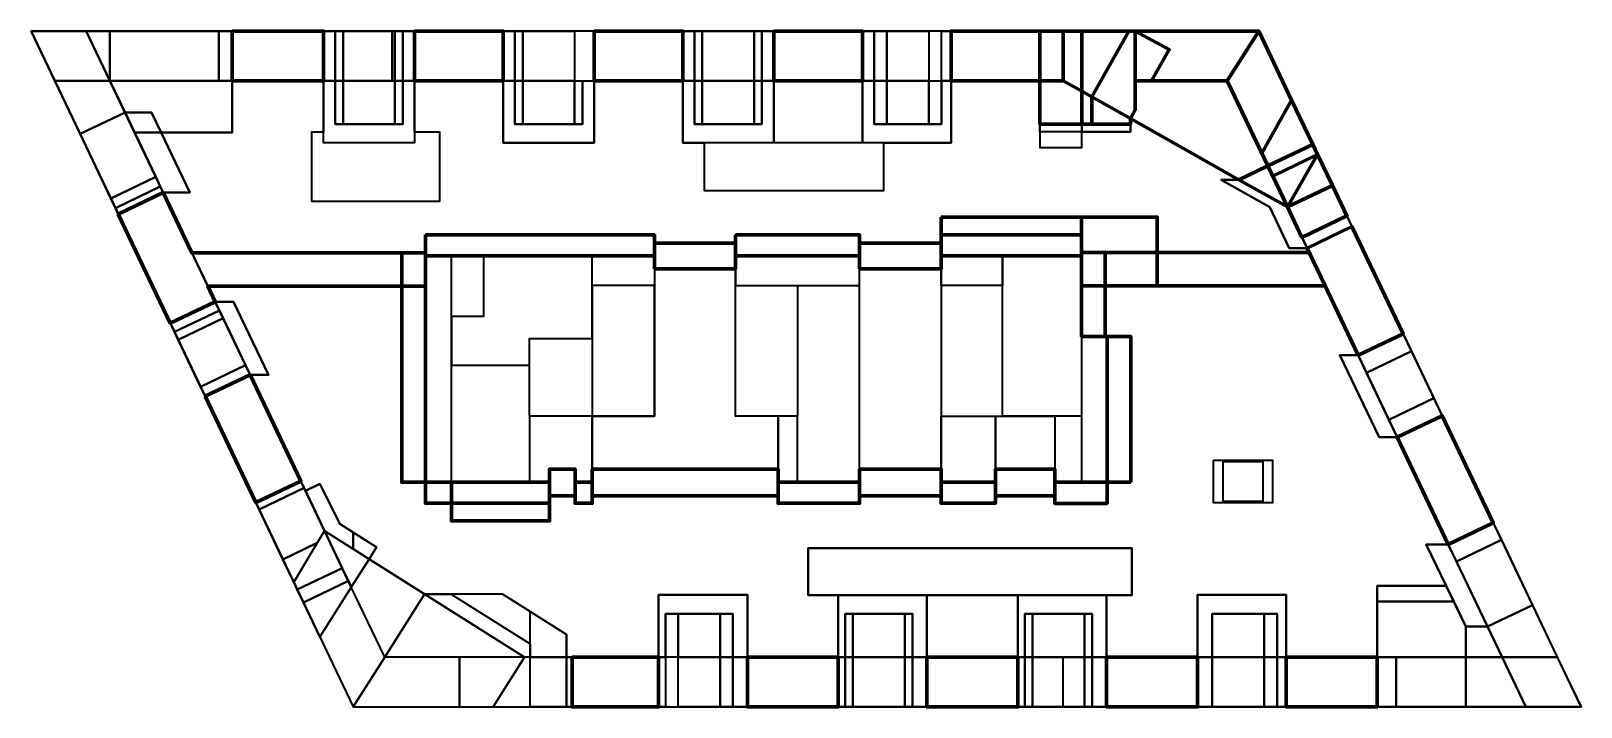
# Model space of a CAD drawing. Header units: millimetres. Extents: x -14533 to 55360, y 0 to 30471.
import ezdxf

# ---------------------------------------------------------------- set-up
doc = ezdxf.new("R2010")
doc.units = ezdxf.units.MM
for name, color, linetype, lineweight in [('Concrete', 90, 'Continuous', 35), ('XT0 YT0 XB10.05 YB10.05 TAngle119 5.65 TAngle29 5.65 TAngle145 5.65', 71, 'Continuous', 80), ('XT0 YT0 XB10.05 YB10.05 TAngle145 24.54+5.65 TAngle55 24.54+5.65 BAngle45 15.39', 71, 'Continuous', 80), ('XT0 YT0 XB10.05 YB5.65+10.05 MidY5.65 TAngle145 24.54+5.65 TAngle55 5.65', 71, 'Continuous', 80), ('XT0 YT0 XB10.05 YB5.65+10.05 MidY5.65 TAngle55 24.54+5.65 TAngle145 5.65', 71, 'Continuous', 80), ('XT24.54+5.65 YT10.05 XB24.54+10.05 YB5.65+10.05 MidY5.65', 85, 'Continuous', 35), ('XT24.54+5.65 YT15.71+5.65 XB15.39+10.05 YB10.05', 85, 'Continuous', 35), ('XT24.54+5.65 YT15.71+5.65 XB15.39+5.65 YB 5.65', 95, 'Continuous', 35), ('XT24.54+5.65 YT24.54+5.65 XB10.05 YB15.39+10.05', 210, 'Continuous', 35), ('XT24.54+5.65 YT24.54+5.65 XB15.39+10.05 YB15.39+10.05 Y_rotate', 174, 'Continuous', 35), ('XT24.54+5.65 YT24.54+5.65 XB15.39+10.05 YB5.65+10.05 MidY5.65', 6, 'Continuous', 35), ('XT24.54+5.65 YT24.54+5.65 XB24.54+10.05 YB10.05 MidY5.65', 210, 'Continuous', 35), ('XT24.54+5.65 YT24.54+5.65 XB24.54+10.05 YB5.65+10.05 MidY5.65', 40, 'Continuous', 80), ('XT24.54+5.65 YT24.54+5.65 XB24.54+5.65 YB5.65+5.65', 40, 'Continuous', 80), ('XT24.54+5.65 YT24.54+5.65 XB24.54+5.65 YT5.65', 40, 'Continuous', 80), ('XT24.54+5.65 YT24.54+5.65 XB5.65+10.05 YB15.39+10.05 MidX5.65', 6, 'Continuous', 35), ('XT24.54+5.65 YT24.54+5.65 XB5.65+10.05 YB15.39+10.05 MidY5.65', 71, 'Continuous', 80), ('XT24.54+5.65 YT24.54+5.65 XB5.65+5.65 YB5.65+5.65', 130, 'Continuous', 35), ('XT24.54+5.65 YT5.65 XB10.05 YB5.65+10.05 MidY5.65 BAngle122 24.54 TAngle32 24.54', 210, 'Continuous', 35), ('XT24.54+5.65 YT5.65 XB15.39+10.05 YB10.05', 64, 'Continuous', 35), ('XT24.54+5.65 YT5.65 XB5.65+10.05 YB10.05 MidX5.65', 130, 'Continuous', 35), ('XT24.54+5.65 YT5.65 XB5.65+10.05 YB15.39+10.05 MidX5.65', 113, 'Continuous', 35), ('XT24.54+5.65 YT5.65 XB5.65+5.65 YB5.65', 113, 'Continuous', 35), ('XT25.54+5.65 YT24.54+5.65 XB24.54+10.05 YB5.65+10.05 MidY5.65', 210, 'Continuous', 35), ('XT40.21+5.65 YT15.71+5.65 XB15.39+10.05 YB10.05', 85, 'Continuous', 35), ('XT40.21+5.65 YT15.71+5.65 XB15.39+5.65 YB 5.65', 95, 'Continuous', 35), ('XT5.45 YT5.65 XB10.05 YB10.05 TAngle29 24.54', 40, 'Continuous', 80), ('XT5.65 YT15.71+5.65 XB10.05 YB10.05', 95, 'Continuous', 35), ('XT5.65 YT15.71+5.65 XB15.39+10.05 YB10.05', 75, 'Continuous', 35), ('XT5.65 YT15.71+5.65 XB15.39+5.65 YB5.65', 125, 'Continuous', 35), ('XT5.65 YT15.71+5.65 XB5.65 YB5.65', 85, 'Continuous', 35), ('XT5.65 YT24.54 XB10.05 YB15.39+10.05', 124, 'Continuous', 35), ('XT5.65 YT24.54 XB5.65 YB5.65+5.65', 154, 'Continuous', 35), ('XT5.65 YT24.54+5.65 XB10.05 YB15.39+10.05', 130, 'Continuous', 35), ('XT5.65 YT24.54+5.65 XB10.05 YB5.65+10.05 MidY5.65', 130, 'Continuous', 35), ('XT5.65 YT24.54+5.65 XB5.65 YB5.65', 210, 'Continuous', 35), ('XT5.65 YT24.54+5.65 XB5.65 YB5.65+5.65', 210, 'Continuous', 35), ('XT5.65 YT24.54+5.65 XB5.65+5.65 YB5.65', 210, 'Continuous', 35), ('XT5.65 YT5.65 XB10.05 YB10.05', 160, 'Continuous', 70), ('XT5.65 YT5.65 XB10.05 YB10.05 MIdY5.65', 210, 'Continuous', 35), ('XT5.65 YT5.65 XB10.05 YB10.05 MidY5.65 TAngle29 24.54 TAngle119 24.54 BAngle29 24.54', 40, 'Continuous', 80), ('XT5.65 YT5.65 XB10.05 YB10.05 TAngle122 24.54', 210, 'Continuous', 35), ('XT5.65 YT5.65 XB10.05 YB10.05 TAngle148 24.54', 210, 'Continuous', 35), ('XT5.65 YT5.65 XB10.05 YB10.05 TAngle29 24.54 TAngle119 24.54 BAngle29 24.54', 40, 'Continuous', 80), ('XT5.65 YT5.65 XB10.05 YB10.05+5.65', 210, 'Continuous', 35), ('XT5.65 YT5.65 XB10.05 YB10.05+5.65 MidY5.65 TAngle55 24.54 TAngle145', 71, 'Continuous', 80), ('XT5.65 YT5.65 XB10.05 YB5.65+10.05 MidY5.65 TAngle122 24.54', 210, 'Continuous', 35), ('XT5.65 YT5.65 XB10.05 YB5.65+10.05 MidY5.65 TAngle148 24.54', 210, 'Continuous', 35), ('XT5.65 YT5.65 XB10.05 YB5.65+10.05 MidY5.65 TAngle148 24.54 BAngle148 15.39', 210, 'Continuous', 35), ('XT5.65 YT5.65 XB10.05 YB5.65+10.05 MidY5.65 TAngle148 24.54 BAngle148 15.39 TAngle58 24.54', 210, 'Continuous', 35), ('XT5.65 YT5.65 XB10.05 YB5.65+10.05 MidY5.65 TAngle29 24.54', 40, 'Continuous', 80), ('XT5.65 YT5.65 XB10.05 YB5.65+10.05 MidY5.65 TAngle29 24.54 TAngle119 24.54 BAngle29 24.54', 40, 'Continuous', 80), ('XT5.65 YT5.65 XB10.05 YB5.65+10.05 MidY5.65 TAngle32 24.54 TAngle122 25.54', 210, 'Continuous', 35), ('XT5.65 YT5.65 XB10.05 YB5.65+10.05 MidY5.65 TAngle55 24.54 TAngle145 24.54 BAngle145 15.39', 71, 'Continuous', 80), ('XT5.65 YT5.65 XB5.65 YB5.65', 150, 'Continuous', 35), ('XT5.65 YT5.65 XB5.65 YB5.65+5.65', 130, 'Continuous', 35), ('XT5.65 YT5.65 XB5.65+5.65 YB5.65', 130, 'Continuous', 35), ('XT5.65 YT5.65+5.65 XB5.65 YB5.65+5.65', 71, 'Continuous', 80), ('XT5.65 YT5.65+5.65+7.54 XB5.65 YB5.65', 71, 'Continuous', 80), ('XT5.65 YT5.65+7.54 XB5.65 YB5.65', 71, 'Continuous', 80), ('XT5.65 YT7.53+5.65 XB10.05 YB10.05', 71, 'Continuous', 80), ('XT5.65 YT7.53+5.65 XB5.65 YB5.65', 71, 'Continuous', 80), ('XT5.65+5.65 YT5.65 XB10.05 YB10.05 MidX5.65', 71, 'Continuous', 80), ('XT5.65+5.65 YT5.65 XB5.65+5.65 YB5.65', 71, 'Continuous', 80), ('XT5.65+5.65 YT7.53+5.65 XB10.05 YB10.05 MidX5.65', 71, 'Continuous', 80), ('XY15.71+5.65 YT10.05+5.65 XB5.65 YB5.65', 113, 'Continuous', 35)]:
    doc.layers.add(name, color=color, linetype=linetype, lineweight=lineweight)

msp = doc.modelspace()

# ---------------------------------------------------------------- linework, layer by layer
at = {"layer": 'Concrete'}
for points in [[(55360, 0), (40826, 30470), (-14533, 30470), (0, 0)], [(-6680, 14006), (-4654, 14972), (-10975, 28225), (1757, 28225), (1757, 30470), (-14533, 30470)], [(1757, 28225), (32017, 28225), (32017, 30470), (1757, 30470)], [(-6559, 18965), (3252, 18965), (3252, 20465), (-7274, 20465)], [(3252, 10130), (4427, 10130), (4427, 20340), (3252, 20340)], [(4427, 20340), (5872, 20340), (5872, 17605), (4427, 17605)], [(13577, 19005), (10777, 19005), (10777, 20340), (13577, 20340)], [(17227, 19005), (22828, 19005), (22828, 20340), (17227, 20340)], [(29277, 19005), (26502, 19005), (26502, 20340), (29277, 20340)], [(32838, 13105), (29277, 13105), (29277, 20340), (32838, 20340)], [(10777, 13105), (13577, 13105), (13577, 19005), (10777, 19005)], [(17227, 19005), (20027, 19005), (20027, 13105), (17227, 13105)], [(7952, 16615), (10777, 16615), (10777, 13105), (7952, 13105)], [(32838, 10130), (33988, 10130), (33988, 16701), (32838, 16701)], [(32017, 0), (32017, 2245), (7717, 2245), (-1297, 7934), (-4654, 14972), (-6680, 14006), (0, 0)], [(20027, 13105), (19152, 13105), (19152, 10130), (20027, 10130)], [(28952, 10130), (26502, 10130), (26502, 13105), (28952, 13105)], [(39218, 11060), (41018, 11060), (41018, 9260), (39218, 9260)]]:
    msp.add_lwpolyline(points, close=True, dxfattribs=at)
at = {"layer": 'XT0 YT0 XB10.05 YB10.05 TAngle119 5.65 TAngle29 5.65 TAngle145 5.65'}
msp.add_lwpolyline([(35039, 26524), (35258, 26913), (35258, 28225), (39408, 28225), (41238, 24388), (39938, 23768)], close=True, dxfattribs=at)
at = {"layer": 'XT0 YT0 XB10.05 YB10.05 TAngle145 24.54+5.65 TAngle55 24.54+5.65 BAngle45 15.39'}
msp.add_lwpolyline([(42122, 22539), (43484, 24898), (44149, 23504)], close=True, dxfattribs=at)
at = {"layer": 'XT0 YT0 XB10.05 YB5.65+10.05 MidY5.65 TAngle145 24.54+5.65 TAngle55 5.65'}
for points in [[(40964, 24964), (39408, 28225), (40826, 30470), (42312, 27356)], [(41239, 24388), (40964, 24964), (42312, 27356), (43266, 25355)]]:
    msp.add_lwpolyline(points, close=True, dxfattribs=at)
at = {"layer": 'XT0 YT0 XB10.05 YB5.65+10.05 MidY5.65 TAngle55 24.54+5.65 TAngle145 5.65'}
msp.add_lwpolyline([(39938, 23768), (41238, 24388), (42122, 22539)], close=True, dxfattribs=at)
at = {"layer": 'XT24.54+5.65 YT10.05 XB24.54+10.05 YB5.65+10.05 MidY5.65'}
msp.add_lwpolyline([(9614, 2245), (9868, 2245), (9868, 0), (9614, 0)], close=True, dxfattribs=at)
at = {"layer": 'XT24.54+5.65 YT15.71+5.65 XB15.39+10.05 YB10.05'}
for points in [[(1878, 28225), (-462, 28225), (-462, 30470), (1878, 30470)], [(9978, 28225), (7638, 28225), (7638, 30470), (9978, 30470)], [(18078, 28225), (15738, 28225), (15738, 30470), (18078, 30470)], [(22528, 2245), (24868, 2245), (24868, 0), (22528, 0)], [(30628, 2245), (32968, 2245), (32968, 0), (30628, 0)], [(38728, 2245), (41068, 2245), (41068, 0), (38728, 0)]]:
    msp.add_lwpolyline(points, close=True, dxfattribs=at)
at = {"layer": 'XT24.54+5.65 YT15.71+5.65 XB15.39+5.65 YB 5.65'}
for points in [[(1878, 26277), (-462, 26277), (-462, 28225), (1878, 28225)], [(9978, 26277), (7638, 26277), (7638, 28225), (9978, 28225)], [(18078, 26277), (15738, 26277), (15738, 28225), (18078, 28225)], [(22528, 4194), (24868, 4194), (24868, 2245), (22528, 2245)], [(30628, 4194), (32968, 4194), (32968, 2245), (30628, 2245)], [(38728, 4194), (41068, 4194), (41068, 2245), (38728, 2245)]]:
    msp.add_lwpolyline(points, close=True, dxfattribs=at)
at = {"layer": 'XT24.54+5.65 YT24.54+5.65 XB10.05 YB15.39+10.05'}
msp.add_lwpolyline([(-3174, 6655), (-1622, 7395), (-2687, 5633)], close=True, dxfattribs=at)
at = {"layer": 'XT24.54+5.65 YT24.54+5.65 XB15.39+10.05 YB15.39+10.05 Y_rotate'}
for points in [[(-14533, 30470), (-12046, 30470), (-10975, 28225), (-13463, 28225)], [(51802, 2244), (54289, 2245), (55360, 0), (52873, 0)]]:
    msp.add_lwpolyline(points, close=True, dxfattribs=at)
at = {"layer": 'XT24.54+5.65 YT24.54+5.65 XB15.39+10.05 YB5.65+10.05 MidY5.65'}
for points in [[(-10975, 30470), (-6062, 30470), (-6062, 28225), (-10975, 28225)], [(47019, 2244), (50168, 2244), (50168, 0), (47019, 0)]]:
    msp.add_lwpolyline(points, close=True, dxfattribs=at)
at = {"layer": 'XT24.54+5.65 YT24.54+5.65 XB24.54+10.05 YB10.05 MidY5.65'}
msp.add_lwpolyline([(7972, 2245), (7717, 2245), (6302, 0), (7972, 0)], close=True, dxfattribs=at)
at = {"layer": 'XT24.54+5.65 YT24.54+5.65 XB24.54+10.05 YB5.65+10.05 MidY5.65'}
msp.add_lwpolyline([(30957, 30469), (32017, 30471), (32017, 28225), (30957, 28225)], close=True, dxfattribs=at)
at = {"layer": 'XT24.54+5.65 YT24.54+5.65 XB24.54+5.65 YB5.65+5.65'}
for points in [[(30957, 26275), (30957, 28225), (32017, 28225), (32855, 27754), (32855, 26275)], [(33296, 26275), (33296, 27505), (35039, 26524), (35039, 26275)]]:
    msp.add_lwpolyline(points, close=True, dxfattribs=at)
at = {"layer": 'XT24.54+5.65 YT24.54+5.65 XB24.54+5.65 YT5.65'}
msp.add_lwpolyline([(32855, 27754), (33296, 27505), (33296, 26275), (32855, 26275)], close=True, dxfattribs=at)
at = {"layer": 'XT24.54+5.65 YT24.54+5.65 XB5.65+10.05 YB15.39+10.05 MidX5.65'}
for points in [[(-12321, 25831), (-10294, 26797), (-8908, 23891), (-10934, 22924)], [(-7897, 16557), (-5871, 17524), (-4859, 15403), (-6886, 14436)], [(45685, 15069), (47711, 16036), (48723, 13915), (46697, 12948)], [(-3174, 6655), (-4249, 8908), (-2223, 9874), (-1297, 7934), (-1622, 7395)], [(49742, 6563), (51769, 7529), (53168, 4595), (51142, 3629)]]:
    msp.add_lwpolyline(points, close=True, dxfattribs=at)
at = {"layer": 'XT24.54+5.65 YT24.54+5.65 XB5.65+10.05 YB15.39+10.05 MidY5.65'}
msp.add_lwpolyline([(42122, 22539), (44149, 23504), (44801, 22136), (42776, 21169)], close=True, dxfattribs=at)
at = {"layer": 'XT24.54+5.65 YT24.54+5.65 XB5.65+5.65 YB5.65+5.65'}
msp.add_lwpolyline([(-10294, 26797), (-9094, 26797), (-8666, 25900), (-9866, 25900)], close=True, dxfattribs=at)
at = {"layer": 'XT24.54+5.65 YT5.65 XB10.05 YB5.65+10.05 MidY5.65 BAngle122 24.54 TAngle32 24.54'}
msp.add_lwpolyline([(7717, 2245), (4793, 2245), (4793, 0), (6302, 0)], close=True, dxfattribs=at)
at = {"layer": 'XT24.54+5.65 YT5.65 XB15.39+10.05 YB10.05'}
for points in [[(-12046, 30470), (-10975, 30470), (-10975, 28225)], [(50168, 2245), (51802, 2245), (52873, 0), (50168, 0)]]:
    msp.add_lwpolyline(points, close=True, dxfattribs=at)
at = {"layer": 'XT24.54+5.65 YT5.65 XB5.65+10.05 YB10.05 MidX5.65'}
for points in [[(-10728, 22492), (-8702, 23458), (-8572, 23186), (-10599, 22220)], [(42776, 21169), (44801, 22136), (45031, 21654), (43006, 20688)], [(-8253, 17302), (-6226, 18269), (-6041, 17880), (-8068, 16914)]]:
    msp.add_lwpolyline(points, close=True, dxfattribs=at)
at = {"layer": 'XT24.54+5.65 YT5.65 XB5.65+10.05 YB15.39+10.05 MidX5.65'}
for points in [[(-10934, 22924), (-8908, 23891), (-8702, 23458), (-10728, 22491)], [(-8068, 16914), (-6041, 17880), (-5871, 17524), (-7897, 16557)], [(45308, 15859), (47335, 16825), (47711, 16036), (45685, 15069)], [(-6886, 14436), (-4859, 15403), (-4654, 14972), (-6680, 14006)], [(46697, 12948), (48723, 13915), (49100, 13125), (47073, 12158)], [(49377, 7329), (51403, 8296), (51769, 7529), (49742, 6563)]]:
    msp.add_lwpolyline(points, close=True, dxfattribs=at)
at = {"layer": 'XT24.54+5.65 YT5.65 XB5.65+5.65 YB5.65'}
for points in [[(-9866, 25900), (-8666, 25900), (-7372, 23186), (-8572, 23186)], [(39138, 23768), (39938, 23768), (42122, 22539), (43006, 20688), (42205, 20688), (41323, 22538)], [(-6226, 18269), (-5401, 18269), (-3829, 14973), (-4654, 14972)], [(44489, 15859), (45308, 15859), (47073, 12158), (46254, 12158)], [(48372, 7329), (49377, 7329), (51142, 3629), (50168, 3629)]]:
    msp.add_lwpolyline(points, close=True, dxfattribs=at)
at = {"layer": 'XT25.54+5.65 YT24.54+5.65 XB24.54+10.05 YB5.65+10.05 MidY5.65'}
msp.add_lwpolyline([(7972, 2245), (9614, 2245), (9614, 0), (7972, 0)], close=True, dxfattribs=at)
at = {"layer": 'XT40.21+5.65 YT15.71+5.65 XB15.39+10.05 YB10.05'}
for points in [[(25958, 28225), (24058, 28225), (24058, 30469), (25958, 30469)], [(14648, 2245), (16550, 2245), (16550, 0), (14648, 0)]]:
    msp.add_lwpolyline(points, close=True, dxfattribs=at)
at = {"layer": 'XT40.21+5.65 YT15.71+5.65 XB15.39+5.65 YB 5.65'}
for points in [[(25957, 26276), (24058, 26276), (24058, 28225), (25957, 28225)], [(14655, 4194), (16550, 4194), (16550, 2245), (14655, 2245)]]:
    msp.add_lwpolyline(points, close=True, dxfattribs=at)
at = {"layer": 'XT5.45 YT5.65 XB10.05 YB10.05 TAngle29 24.54'}
msp.add_lwpolyline([(35996, 28225), (36790, 29636), (35257, 30470), (40826, 30470), (39408, 28225)], close=True, dxfattribs=at)
at = {"layer": 'XT5.65 YT15.71+5.65 XB10.05 YB10.05'}
for points in [[(-812, 28225), (-1342, 28225), (-1342, 30470), (-812, 30470)], [(2758, 28225), (2228, 28225), (2228, 30470), (2758, 30470)], [(7288, 28225), (6758, 28225), (6758, 30470), (7288, 30470)], [(15388, 28225), (14858, 28225), (14858, 30470), (15388, 30470)], [(18958, 28225), (18428, 28225), (18428, 30470), (18958, 30470)], [(23488, 28225), (22958, 28225), (22958, 30470), (23488, 30470)], [(26958, 28225), (26528, 28225), (26528, 30470), (26958, 30470)], [(13768, 2245), (14080, 2245), (14080, 1), (13768, 1)], [(17120, 2245), (17768, 2245), (17768, 0), (17120, 0)], [(21868, 2245), (22180, 2245), (22180, 0), (21868, 0)], [(25220, 2245), (25868, 2245), (25868, 0), (25220, 0)], [(29968, 2245), (30280, 2245), (30280, 0), (29968, 0)], [(33320, 2245), (33968, 2245), (33968, 0), (33320, 0)], [(38068, 2245), (38728, 2245), (38728, 0), (38068, 0)], [(41659, 2245), (42068, 2245), (42068, 0), (41659, 0)]]:
    msp.add_lwpolyline(points, close=True, dxfattribs=at)
at = {"layer": 'XT5.65 YT15.71+5.65 XB15.39+10.05 YB10.05'}
for points in [[(-462, 28225), (-812, 28225), (-812, 30470), (-462, 30470)], [(2228, 28225), (1878, 28225), (1878, 30470), (2228, 30470)], [(7638, 28225), (7288, 28225), (7288, 30470), (7638, 30470)], [(15738, 28225), (15388, 28225), (15388, 30470), (15738, 30470)], [(18428, 28225), (18078, 28225), (18078, 30470), (18428, 30470)], [(24058, 28225), (23488, 28225), (23488, 30469), (24058, 30469)], [(25958, 28225), (26528, 28225), (26528, 30470), (25958, 30469)], [(14648, 2245), (14080, 2245), (14080, 0), (14648, 0)], [(16550, 2245), (17120, 2245), (17120, 0), (16550, 0)], [(22180, 2245), (22528, 2245), (22528, 0), (22180, 0)], [(24868, 2245), (25220, 2245), (25220, 0), (24868, 0)], [(30280, 2245), (30628, 2245), (30628, 0), (30280, 0)], [(32968, 2245), (33320, 2245), (33320, 0), (32968, 0)], [(41068, 2245), (41659, 2245), (41659, 0), (41068, 0)]]:
    msp.add_lwpolyline(points, close=True, dxfattribs=at)
at = {"layer": 'XT5.65 YT15.71+5.65 XB15.39+5.65 YB5.65'}
for points in [[(-462, 26277), (-812, 26277), (-812, 28225), (-462, 28225)], [(2228, 26276), (1878, 26277), (1878, 28225), (2228, 28225)], [(7638, 26277), (7288, 26277), (7288, 28225), (7638, 28225)], [(10328, 26276), (9978, 26277), (9978, 28225), (10328, 28225)], [(15738, 26277), (15388, 26277), (15388, 28225), (15738, 28225)], [(18428, 26276), (18078, 26277), (18078, 28225), (18428, 28225)], [(24058, 26276), (23488, 26276), (23488, 28225), (24058, 28225)], [(26528, 26276), (25957, 26276), (25957, 28225), (26528, 28225)], [(14080, 4194), (14649, 4194), (14649, 2245), (14080, 2245)], [(16548, 4194), (17120, 4194), (17120, 2245), (16548, 2245)], [(22180, 4194), (22528, 4194), (22528, 2245), (22180, 2245)], [(24868, 4194), (25220, 4194), (25220, 2245), (24868, 2245)], [(30280, 4194), (30628, 4194), (30628, 2245), (30280, 2245)], [(32968, 4194), (33320, 4194), (33320, 2245), (32968, 2245)], [(41068, 4194), (41659, 4194), (41659, 2245), (41068, 2245)]]:
    msp.add_lwpolyline(points, close=True, dxfattribs=at)
at = {"layer": 'XT5.65 YT15.71+5.65 XB5.65 YB5.65'}
for points in [[(2758, 28225), (2758, 25437), (-1342, 25437), (-1342, 28225), (-812, 28225), (-812, 26277), (2228, 26276), (2228, 28225)], [(10858, 28225), (10858, 25437), (6758, 25437), (6758, 28225), (7288, 28225), (7288, 26277), (10328, 26276), (10328, 28225)], [(18958, 28225), (18958, 25437), (14858, 25437), (14858, 28225), (15388, 28225), (15388, 26277), (18428, 26276), (18428, 28225)], [(26958, 28225), (26958, 25437), (22958, 25437), (22958, 28225), (23488, 28225), (23488, 26276), (26528, 26276), (26528, 28225)], [(13768, 2245), (13768, 5060), (17768, 5060), (17768, 2245), (17120, 2245), (17120, 4194), (14080, 4194), (14080, 2245)], [(21868, 2245), (21868, 5035), (25868, 5035), (25868, 2245), (25220, 2245), (25220, 4194), (22180, 4194), (22180, 2245)], [(29968, 2245), (29968, 5035), (33968, 5035), (33968, 2245), (33320, 2245), (33320, 4194), (30280, 4194), (30280, 2245)], [(38068, 2245), (38068, 5060), (42068, 5060), (42068, 2245), (41659, 2245), (41659, 4194), (38728, 4194), (38728, 2245)]]:
    msp.add_lwpolyline(points, close=True, dxfattribs=at)
at = {"layer": 'XT5.65 YT24.54 XB10.05 YB15.39+10.05'}
msp.add_lwpolyline([(51142, 3629), (53168, 4595), (54289, 2245), (51802, 2244)], close=True, dxfattribs=at)
at = {"layer": 'XT5.65 YT24.54 XB5.65 YB5.65+5.65'}
for points in [[(-10975, 28225), (-5457, 28225), (-5457, 25900), (-8666, 25900), (-9094, 26797), (-10294, 26797)], [(46168, 4754), (49622, 4754), (50168, 3629), (50168, 2244), (46168, 2245)]]:
    msp.add_lwpolyline(points, close=True, dxfattribs=at)
at = {"layer": 'XT5.65 YT24.54+5.65 XB10.05 YB15.39+10.05'}
msp.add_lwpolyline([(-13463, 28225), (-10975, 28225), (-10294, 26797), (-12321, 25831)], close=True, dxfattribs=at)
at = {"layer": 'XT5.65 YT24.54+5.65 XB10.05 YB5.65+10.05 MidY5.65'}
for points in [[(-6062, 30470), (-5457, 30470), (-5457, 28225), (-6062, 28225)], [(46168, 2245), (47019, 2245), (47019, 0), (46168, 0)]]:
    msp.add_lwpolyline(points, close=True, dxfattribs=at)
at = {"layer": 'XT5.65 YT24.54+5.65 XB5.65 YB5.65'}
for points in [[(32855, 26275), (35039, 26275), (35039, 25926), (32855, 25926)], [(6733, 5089), (4415, 5091), (7972, 2843), (7972, 4307)]]:
    msp.add_lwpolyline(points, close=True, dxfattribs=at)
at = {"layer": 'XT5.65 YT24.54+5.65 XB5.65 YB5.65+5.65'}
for points in [[(30957, 26275), (32855, 26275), (32855, 25926), (30957, 25926)], [(7972, 2245), (7972, 4307), (9614, 3270), (9614, 2245)]]:
    msp.add_lwpolyline(points, close=True, dxfattribs=at)
at = {"layer": 'XT5.65 YT24.54+5.65 XB5.65+5.65 YB5.65'}
for points in [[(0, 7115), (0, 7873), (1050, 7210), (708, 6668)], [(3209, 5088), (4414, 5091), (7972, 2843), (7972, 2245), (7717, 2245)]]:
    msp.add_lwpolyline(points, close=True, dxfattribs=at)
at = {"layer": 'XT5.65 YT5.65 XB10.05 YB10.05'}
for points in [[(-5457, 30470), (-1342, 30470), (-1342, 28225), (-5457, 28225)], [(2758, 30470), (6758, 30470), (6758, 28225), (2758, 28225)], [(10858, 30470), (14858, 30470), (14858, 28225), (10858, 28225)], [(18958, 30470), (22958, 30470), (22958, 28225), (18958, 28225)], [(26958, 28225), (30957, 28225), (30957, 30469), (26958, 30469)], [(-10599, 22220), (-8572, 23186), (-7274, 20465), (2184, 20465), (2184, 18965), (-6559, 18965), (-6226, 18269), (-8253, 17302)], [(45308, 15859), (43005, 20688), (45031, 21654), (47335, 16825)], [(36253, 20484), (43102, 20484), (43817, 18985), (36253, 18985)], [(-6680, 14006), (-4654, 14972), (-2371, 10185), (-4397, 9218)], [(49377, 7329), (47073, 12158), (49100, 13125), (51403, 8296)], [(9868, 2245), (13768, 2245), (13768, 1), (9868, 1)], [(17768, 2245), (21868, 2245), (21868, 0), (17768, 0)], [(25868, 2245), (29968, 2245), (29968, 0), (25868, 0)], [(33968, 2245), (38068, 2245), (38068, 0), (33968, 0)], [(42068, 2245), (46168, 2245), (46168, 0), (42068, 0)]]:
    msp.add_lwpolyline(points, close=True, dxfattribs=at)
at = {"layer": 'XT5.65 YT5.65 XB10.05 YB10.05 MIdY5.65'}
msp.add_lwpolyline([(-90, 5403), (-1297, 7934), (708, 6668)], close=True, dxfattribs=at)
at = {"layer": 'XT5.65 YT5.65 XB10.05 YB10.05 MidY5.65 TAngle29 24.54 TAngle119 24.54 BAngle29 24.54'}
msp.add_lwpolyline([(32017, 30470), (32855, 30470), (32855, 27754), (32017, 28225)], close=True, dxfattribs=at)
at = {"layer": 'XT5.65 YT5.65 XB10.05 YB10.05 TAngle122 24.54'}
msp.add_lwpolyline([(-90, 5403), (708, 6668), (3210, 5089), (1416, 2245)], close=True, dxfattribs=at)
at = {"layer": 'XT5.65 YT5.65 XB10.05 YB10.05 TAngle148 24.54'}
msp.add_lwpolyline([(0, 0), (1416, 2245), (-90, 5403), (-1507, 3159)], close=True, dxfattribs=at)
at = {"layer": 'XT5.65 YT5.65 XB10.05 YB10.05 TAngle29 24.54 TAngle119 24.54 BAngle29 24.54'}
msp.add_lwpolyline([(32855, 30470), (34965, 30470), (33296, 27505), (32855, 27754)], close=True, dxfattribs=at)
at = {"layer": 'XT5.65 YT5.65 XB10.05 YB10.05+5.65'}
msp.add_lwpolyline([(-4397, 9218), (-2371, 10185), (-2223, 9874), (-4249, 8908)], close=True, dxfattribs=at)
at = {"layer": 'XT5.65 YT5.65 XB10.05 YB10.05+5.65 MidY5.65 TAngle55 24.54 TAngle145'}
msp.add_lwpolyline([(41238, 24388), (43266, 25355), (43484, 24898), (41458, 23930)], close=True, dxfattribs=at)
at = {"layer": 'XT5.65 YT5.65 XB10.05 YB5.65+10.05 MidY5.65 TAngle122 24.54'}
msp.add_lwpolyline([(1416, 2245), (3210, 5089), (7717, 2245)], close=True, dxfattribs=at)
at = {"layer": 'XT5.65 YT5.65 XB10.05 YB5.65+10.05 MidY5.65 TAngle148 24.54'}
msp.add_lwpolyline([(-1507, 3159), (-2249, 4714), (-222, 5681), (-90, 5403)], close=True, dxfattribs=at)
at = {"layer": 'XT5.65 YT5.65 XB10.05 YB5.65+10.05 MidY5.65 TAngle148 24.54 BAngle148 15.39'}
msp.add_lwpolyline([(-2249, 4714), (-2527, 5298), (-501, 6264), (-222, 5681)], close=True, dxfattribs=at)
at = {"layer": 'XT5.65 YT5.65 XB10.05 YB5.65+10.05 MidY5.65 TAngle148 24.54 BAngle148 15.39 TAngle58 24.54'}
msp.add_lwpolyline([(-2527, 5298), (-2687, 5633), (-1297, 7934), (-501, 6264)], close=True, dxfattribs=at)
at = {"layer": 'XT5.65 YT5.65 XB10.05 YB5.65+10.05 MidY5.65 TAngle29 24.54'}
msp.add_lwpolyline([(35257, 28225), (35996, 28225), (36790, 29636), (35257, 30470)], close=True, dxfattribs=at)
at = {"layer": 'XT5.65 YT5.65 XB10.05 YB5.65+10.05 MidY5.65 TAngle29 24.54 TAngle119 24.54 BAngle29 24.54'}
msp.add_lwpolyline([(33296, 27505), (34965, 30470)], dxfattribs=at)
msp.add_lwpolyline([(33296, 27505), (34965, 30470), (35257, 30470), (35257, 26913), (35039, 26524)], close=True, dxfattribs=at)
at = {"layer": 'XT5.65 YT5.65 XB10.05 YB5.65+10.05 MidY5.65 TAngle32 24.54 TAngle122 25.54'}
msp.add_lwpolyline([(4793, 2245), (1416, 2245), (0, 0), (4793, 0)], close=True, dxfattribs=at)
at = {"layer": 'XT5.65 YT5.65 XB10.05 YB5.65+10.05 MidY5.65 TAngle55 24.54 TAngle145 24.54 BAngle145 15.39'}
msp.add_lwpolyline([(42122, 22539), (41458, 23931), (43484, 24898)], close=True, dxfattribs=at)
at = {"layer": 'XT5.65 YT5.65 XB5.65 YB5.65'}
for points in [[(-7274, 20465), (-8571, 23187), (-7371, 23187), (-8666, 25900), (-5457, 25900), (-5457, 28225), (-1342, 28225), (-1342, 25905), (-1892, 25905), (-1892, 22805), (3908, 22805), (3908, 25905), (2758, 25905), (2758, 28225), (6758, 28225), (6758, 25437), (10858, 25437), (10858, 28225), (14858, 28225), (14858, 25437), (15818, 25437), (15818, 23275), (23918, 23275), (23918, 25437), (26958, 25437), (26958, 28225), (30957, 28225), (30957, 25213), (32855, 25213), (32855, 25926), (35039, 25926), (35039, 26524), (39938, 23768), (39138, 23768), (41323, 22538), (42205, 20688), (43006, 20688), (43102, 20484), (36253, 20484), (36253, 22085), (26502, 22085), (26502, 20913), (22828, 20913), (22828, 21283), (17227, 21283), (17227, 20913), (13577, 20913), (13577, 21283), (3252, 21283), (3252, 20465)], [(18958, 28225), (22958, 28225), (22958, 25437), (18958, 25437)], [(5872, 20340), (5872, 17605), (4427, 17605), (4427, 15405), (7952, 15405), (7952, 16615), (10777, 16615), (10777, 20340)], [(10777, 13105), (10777, 10725), (19152, 10725), (19152, 13105), (17227, 13105), (17227, 19745), (13577, 19745), (13577, 13105), (10777, 13105)], [(22828, 13105), (22828, 19745), (26502, 19745), (26502, 10725), (22828, 10725)], [(-6559, 18965), (2184, 18965), (2184, 10130), (3252, 10130), (3252, 9187), (4427, 9187), (4427, 8385), (8852, 8385), (8852, 9515), (10002, 9515), (10002, 9187), (10777, 9187), (10777, 9515), (19152, 9515), (19152, 9187), (22828, 9186), (22828, 9515), (26502, 9515), (26502, 9187), (28952, 9187), (28952, 9515), (31632, 9508), (31632, 9176), (33988, 9176), (33988, 10130), (35056, 10130), (35056, 16701), (33906, 16701), (33906, 18985), (43817, 18985), (45308, 15859), (44489, 15859), (46254, 12158), (47073, 12158), (49377, 7329), (48372, 7329), (49280, 5459), (46168, 5459), (46168, 2245), (42068, 2245), (42068, 5060), (38068, 5060), (38068, 2245), (33968, 2245), (33968, 5035), (35108, 5035), (35108, 7165), (20508, 7165), (20508, 5035), (21868, 5035), (21868, 2245), (17768, 2245), (17768, 5060), (13768, 5060), (13768, 2245), (9614, 2245), (9614, 3270), (6733, 5089), (3209, 5089), (708, 6668), (1050, 7210), (-613, 8259), (-1502, 10061), (-2158, 9738), (-4654, 14972), (-3830, 14972), (-5401, 18269), (-6226, 18269)], [(7952, 13105), (7952, 10130), (8852, 10130), (8852, 10725), (10002, 10725), (10002, 10130), (10777, 10130), (10777, 13105)], [(28952, 13105), (31632, 13105), (31632, 10725), (28952, 10725)], [(25868, 5035), (29968, 5035), (29968, 2245), (25868, 2245)], [(50168, 3629), (51142, 3629), (51802, 2245), (50168, 2244)]]:
    msp.add_lwpolyline(points, close=True, dxfattribs=at)
at = {"layer": 'XT5.65 YT5.65 XB5.65 YB5.65+5.65'}
for points in [[(-1892, 22805), (3908, 22805), (3908, 25905), (2758, 25905), (2758, 25437), (-1342, 25437), (-1342, 25905), (-1892, 25905)], [(30957, 25213), (32855, 25213), (32855, 25926), (30957, 25926)], [(15818, 23275), (23918, 23275), (23918, 25437), (15818, 25437)], [(20508, 5954), (20508, 7165), (35108, 7165), (35108, 5035), (20508, 5035)], [(46168, 5459), (49280, 5459), (49622, 4754), (46168, 4754)]]:
    msp.add_lwpolyline(points, close=True, dxfattribs=at)
at = {"layer": 'XT5.65 YT5.65 XB5.65+5.65 YB5.65'}
msp.add_lwpolyline([(-2158, 9738), (-1502, 10061), (-613, 8259), (0, 7872), (0, 7115), (-1297, 7934)], close=True, dxfattribs=at)
at = {"layer": 'XT5.65 YT5.65+5.65 XB5.65 YB5.65+5.65'}
for points in [[(3252, 21283), (13577, 21283), (13577, 20340), (3252, 20340)], [(17227, 21283), (22828, 21283), (22828, 20340), (17227, 20340)], [(13577, 19745), (17227, 19745), (17227, 20913), (13577, 20913)], [(22828, 19745), (26502, 19745), (26502, 20913), (22828, 20913)], [(8852, 9515), (10002, 9515), (10002, 10725), (8852, 10725)], [(10777, 10725), (19152, 10725), (19152, 9515), (10777, 9515)], [(22828, 10725), (26502, 10725), (26502, 9515), (22828, 9515)], [(28952, 10725), (31632, 10725), (31632, 9515), (28952, 9515)], [(3252, 10130), (4427, 10130), (4427, 9187), (3252, 9187)], [(10002, 10130), (10777, 10130), (10777, 9186), (10002, 9187)], [(19152, 10130), (22828, 10130), (22828, 9186), (19152, 9187)], [(26502, 10130), (28952, 10130), (28952, 9186), (26502, 9187)], [(31632, 10130), (33988, 10130), (33988, 9176), (31632, 9176)]]:
    msp.add_lwpolyline(points, close=True, dxfattribs=at)
at = {"layer": 'XT5.65 YT5.65+5.65+7.54 XB5.65 YB5.65'}
for points in [[(26502, 20340), (32838, 20340), (32838, 21283), (26502, 21283)], [(4427, 9187), (8852, 9187), (8852, 10130), (4427, 10130)]]:
    msp.add_lwpolyline(points, close=True, dxfattribs=at)
at = {"layer": 'XT5.65 YT5.65+7.54 XB5.65 YB5.65'}
for points in [[(26502, 22085), (32838, 22085), (32838, 21283), (26502, 21283)], [(4427, 9187), (8852, 9187), (8852, 8385), (4427, 8385)]]:
    msp.add_lwpolyline(points, close=True, dxfattribs=at)
at = {"layer": 'XT5.65 YT7.53+5.65 XB10.05 YB10.05'}
msp.add_lwpolyline([(33906, 20484), (36253, 20484), (36253, 18985), (33906, 18985)], close=True, dxfattribs=at)
at = {"layer": 'XT5.65 YT7.53+5.65 XB5.65 YB5.65'}
msp.add_lwpolyline([(32838, 22085), (36253, 22085), (36253, 20484), (32838, 20484)], close=True, dxfattribs=at)
at = {"layer": 'XT5.65+5.65 YT5.65 XB10.05 YB10.05 MidX5.65'}
msp.add_lwpolyline([(2184, 20465), (3252, 20465), (3252, 18965), (2184, 18965)], close=True, dxfattribs=at)
at = {"layer": 'XT5.65+5.65 YT5.65 XB5.65+5.65 YB5.65'}
for points in [[(3252, 10130), (2184, 10130), (2184, 18965), (3252, 18965)], [(33906, 16701), (32838, 16701), (32838, 18985), (33906, 18985)], [(35056, 10130), (33988, 10130), (33988, 16701), (35056, 16701)]]:
    msp.add_lwpolyline(points, close=True, dxfattribs=at)
at = {"layer": 'XT5.65+5.65 YT7.53+5.65 XB10.05 YB10.05 MidX5.65'}
msp.add_lwpolyline([(32838, 20484), (33906, 20484), (33906, 18985), (32838, 18985)], close=True, dxfattribs=at)
at = {"layer": 'XY15.71+5.65 YT10.05+5.65 XB5.65 YB5.65'}
msp.add_lwpolyline([(38788, 11122), (41448, 11122), (41448, 9197), (38788, 9197)], close=True, dxfattribs=at)

doc.saveas('drawing.dxf')
